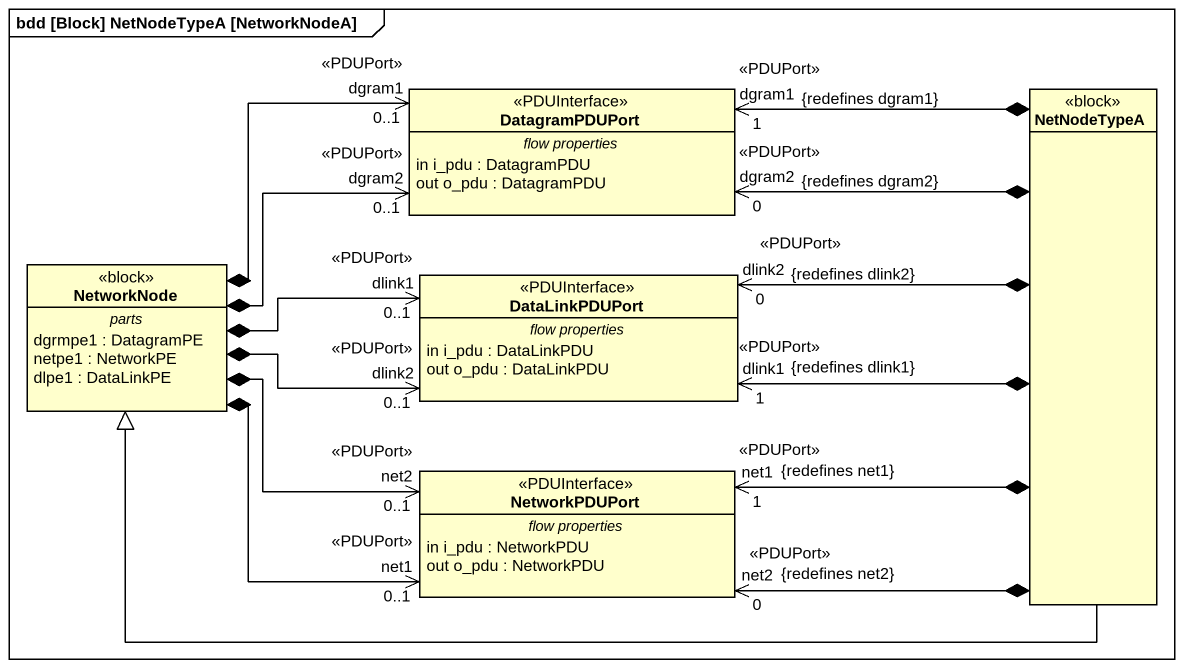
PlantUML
@startuml
mainframe bdd [Block] NetNodeTypeA [NetworkNodeA]
hide circle
hide empty members
class DatagramPDUPort <<PDUInterface>> {
  -- flow properties --
  in i_pdu : DatagramPDU
  out o_pdu : DatagramPDU
}
class NetNodeTypeA <<block>>
class NetworkNode <<block>> {
  -- parts --
  dgrmpe1 : DatagramPE
  netpe1 : NetworkPE
  dlpe1 : DataLinkPE
}
class DataLinkPDUPort <<PDUInterface>> {
  -- flow properties --
  in i_pdu : DataLinkPDU
  out o_pdu : DataLinkPDU
}
class NetworkPDUPort <<PDUInterface>> {
  -- flow properties --
  in i_pdu : NetworkPDU
  out o_pdu : NetworkPDU
}
DatagramPDUPort "dgram1\n<<PDUPort>>\n1\n{redefines dgram1}" <-right-* NetNodeTypeA
DatagramPDUPort "dgram2\n<<PDUPort>>\n0\n{redefines dgram2}" <-right-* NetNodeTypeA
DatagramPDUPort "dgram1\n<<PDUPort>>\n0..1" <-left-* NetworkNode
DatagramPDUPort "dgram2\n<<PDUPort>>\n0..1" <-left-* NetworkNode
NetNodeTypeA -left-|> NetworkNode
DataLinkPDUPort "dlink1\n<<PDUPort>>\n1\n{redefines dlink1}" <-right-* NetNodeTypeA
DataLinkPDUPort "dlink2\n<<PDUPort>>\n0\n{redefines dlink2}" <-right-* NetNodeTypeA
DataLinkPDUPort "dlink1\n<<PDUPort>>\n0..1" <-left-* NetworkNode
DataLinkPDUPort "dlink2\n<<PDUPort>>\n0..1" <-left-* NetworkNode
NetworkPDUPort "net2\n<<PDUPort>>\n0\n{redefines net2}" <-right-* NetNodeTypeA
NetworkPDUPort "net1\n<<PDUPort>>\n1\n{redefines net1}" <-right-* NetNodeTypeA
NetworkPDUPort "net2\n<<PDUPort>>\n0..1" <-left-* NetworkNode
NetworkPDUPort "net1\n<<PDUPort>>\n0..1" <-left-* NetworkNode
@enduml
